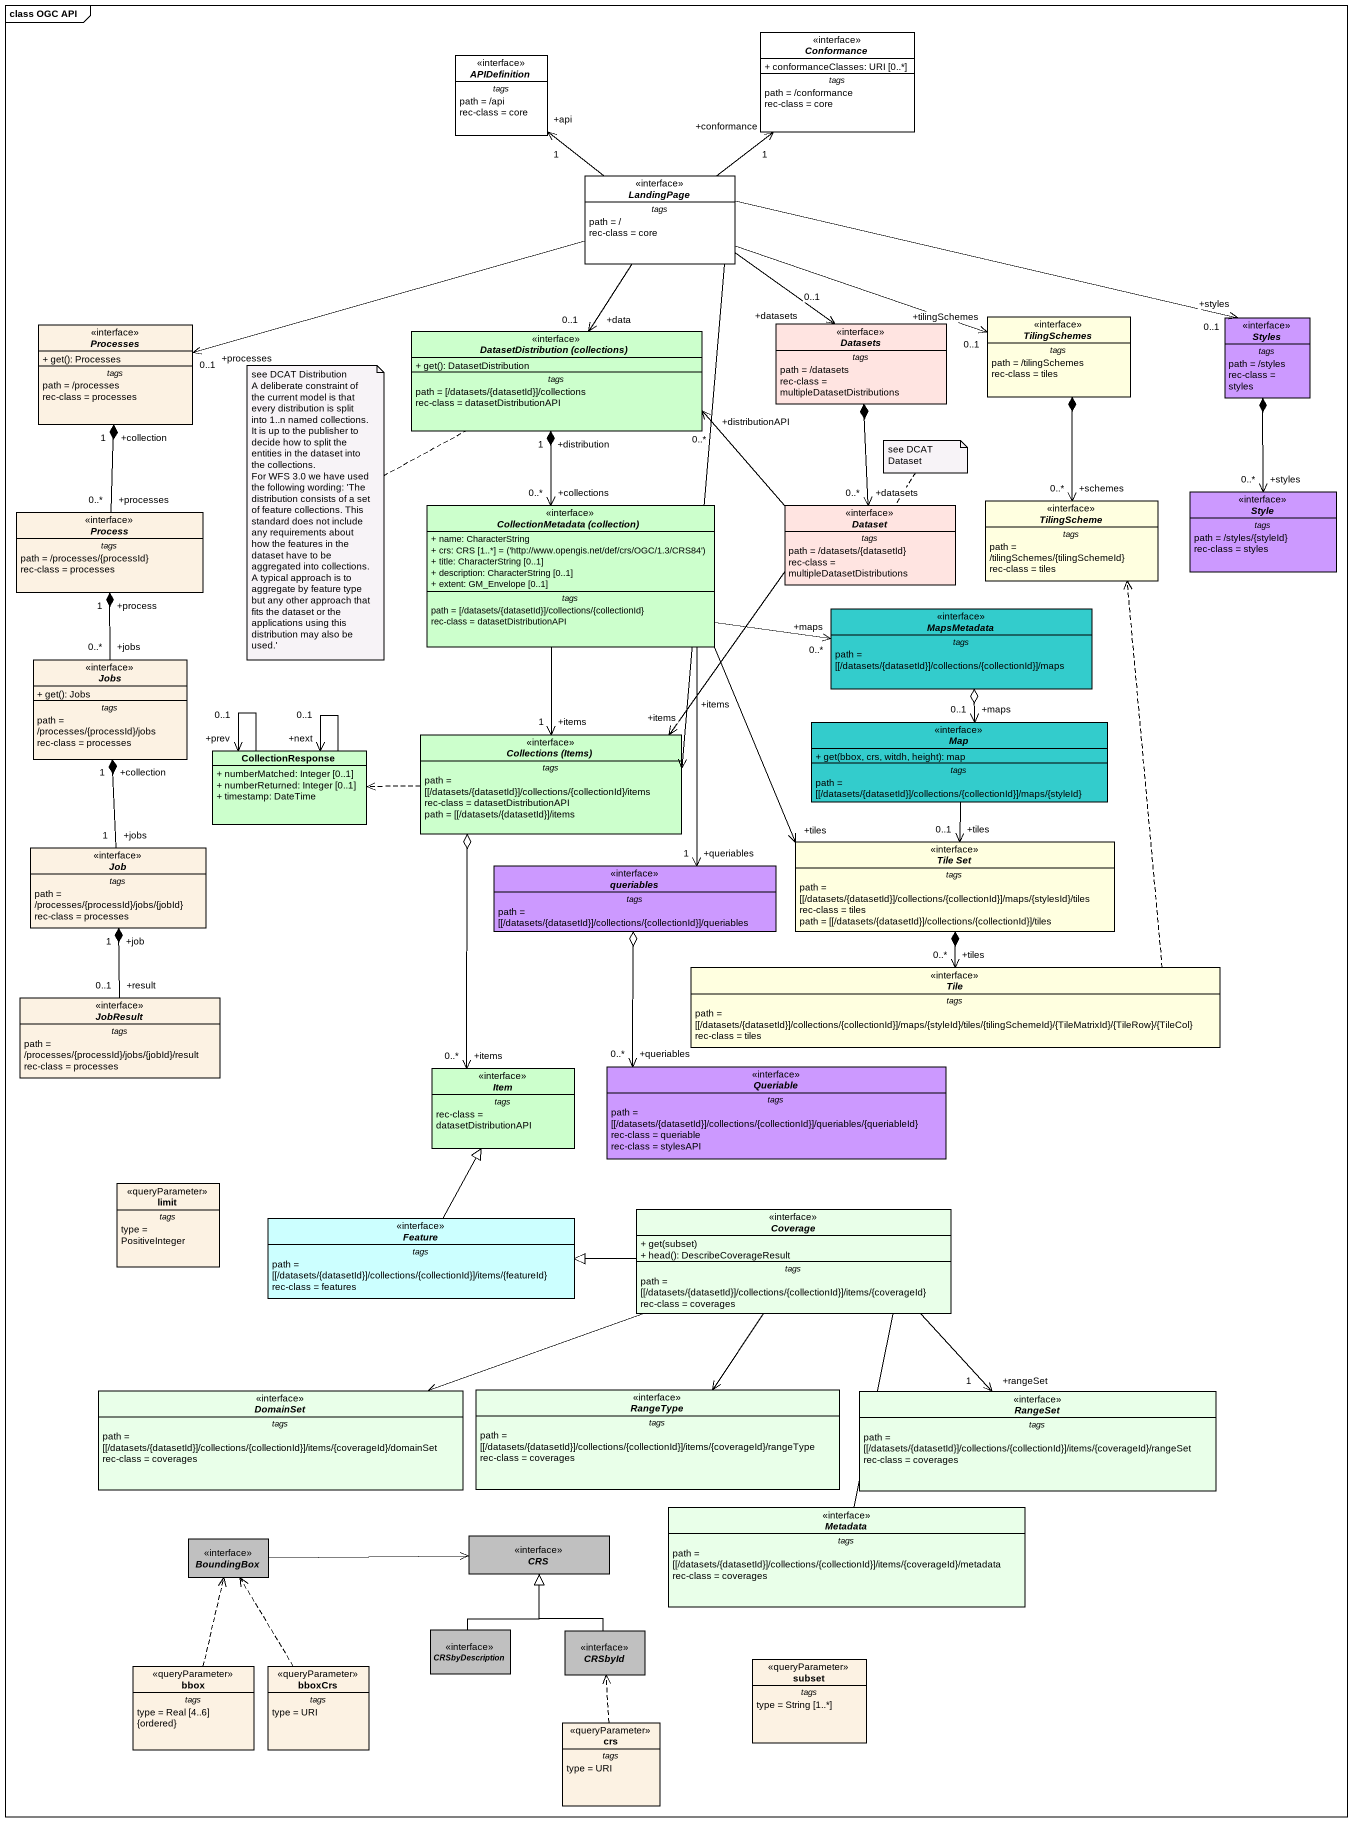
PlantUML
@startuml
mainframe class OGC API
hide circle
hide empty members
skinparam classAttributeIconSize 0
interface APIDefinition #FFFFFF {
  -- tags --
  path = /api
  rec-class = core
}
interface Conformance #FFFFFF {
  + conformanceClasses: URI [0..*]
  -- tags --
  path = /conformance
  rec-class = core
}
interface LandingPage #FFFFFF {
  -- tags --
  path = /
  rec-class = core
}
interface Processes {
  + get(): Processes
  -- tags --
  path = /processes
  rec-class = processes
}
interface "DatasetDistribution (collections)" as DatasetDistribution <<interface>> #CCFFCC {
  + get(): DatasetDistribution
  -- tags --
  path = [/datasets/{datasetId}]/collections
  rec-class = datasetDistributionAPI
}
interface Datasets #FFE4E1 {
  -- tags --
  path = /datasets
  rec-class = multipleDatasetDistributions
}
interface TilingSchemes #FFFFE0 {
  -- tags --
  path = /tilingSchemes
  rec-class = tiles
}
interface Styles #CC99FF {
  -- tags --
  path = /styles
  rec-class = styles
}
interface TilingScheme #FFFFE0 {
  -- tags --
  path = /tilingSchemes/{tilingSchemeId}
  rec-class = tiles
}
interface Style #CC99FF {
  -- tags --
  path = /styles/{styleId}
  rec-class = styles
}
interface "Process" as Process_ {
  -- tags --
  path = /processes/{processId}
  rec-class = processes
}
interface "CollectionMetadata (collection)" as CollectionMetadata <<interface>> #CCFFCC {
  + name: CharacterString
  {field} + crs: CRS [1..*] = ('http://www.opengis.net/def/crs/OGC/1.3/CRS84')
  + title: CharacterString [0..1]
  + description: CharacterString [0..1]
  + extent: GM_Envelope [0..1]
  -- tags --
  path = [/datasets/{datasetId}]/collections/{collectionId}
  rec-class = datasetDistributionAPI
}
interface Dataset #FFE4E1 {
  -- tags --
  path = /datasets/{datasetId}
  rec-class = multipleDatasetDistributions
}
interface MapsMetadata <<interface>> #33CCCC {
  -- tags --
  path = ~[~[/datasets/{datasetId}]/collections/{collectionId}]/maps
}
interface Jobs {
  + get(): Jobs
  -- tags --
  path = /processes/{processId}/jobs
  rec-class = processes
}
interface "Collections (Items)" as Collections_Items <<interface>> #CCFFCC {
  -- tags --
  path = ~[~[/datasets/{datasetId}]/collections/{collectionId}/items
  rec-class = datasetDistributionAPI
  path = ~[~[/datasets/{datasetId}]/items
}
interface "Map" as Map_ <<interface>> #33CCCC {
  + get(bbox, crs, witdh, height): map
  -- tags --
  path = ~[~[/datasets/{datasetId}]/collections/{collectionId}]/maps/{styleId}
}
class CollectionResponse #CCFFCC {
  + numberMatched: Integer [0..1]
  + numberReturned: Integer [0..1]
  + timestamp: DateTime
}
interface Job {
  -- tags --
  path = /processes/{processId}/jobs/{jobId}
  rec-class = processes
}
interface "Tile Set" as Tile_Set #FFFFE0 {
  -- tags --
  path = ~[~[/datasets/{datasetId}]/collections/{collectionId}]/maps/{stylesId}/tiles
  rec-class = tiles
  path = ~[~[/datasets/{datasetId}]/collections/{collectionId}]/tiles
}
interface queriables #CC99FF {
  -- tags --
  path = ~[~[/datasets/{datasetId}]/collections/{collectionId}]/queriables
}
interface Tile #FFFFE0 {
  -- tags --
  path = ~[~[/datasets/{datasetId}]/collections/{collectionId}]/maps/{styleId}/tiles/{tilingSchemeId}/{TileMatrixId}/{TileRow}/{TileCol}
  rec-class = tiles
}
interface JobResult {
  -- tags --
  path = /processes/{processId}/jobs/{jobId}/result
  rec-class = processes
}
interface Item #CCFFCC {
  -- tags --
  rec-class = datasetDistributionAPI
}
interface Queriable <<interface>> #CC99FF {
  -- tags --
  path = ~[~[/datasets/{datasetId}]/collections/{collectionId}]/queriables/{queriableId}
  rec-class = queriable
  rec-class = stylesAPI
}
class limit <<queryParameter>> {
  -- tags --
  type = PositiveInteger
}
interface Feature #CCFFFF {
  -- tags --
  path = ~[~[/datasets/{datasetId}]/collections/{collectionId}]/items/{featureId}
  rec-class = features
}
interface Coverage <<interface>> #E9FFE9 {
  + get(subset)
  + head(): DescribeCoverageResult
  -- tags --
  path = ~[~[/datasets/{datasetId}]/collections/{collectionId}]/items/{coverageId}
  rec-class = coverages
}
interface DomainSet <<interface>> #E9FFE9 {
  -- tags --
  path = ~[~[/datasets/{datasetId}]/collections/{collectionId}]/items/{coverageId}/domainSet
  rec-class = coverages
}
interface RangeType <<interface>> #E9FFE9 {
  -- tags --
  path = ~[~[/datasets/{datasetId}]/collections/{collectionId}]/items/{coverageId}/rangeType
  rec-class = coverages
}
interface RangeSet <<interface>> #E9FFE9 {
  -- tags --
  path = ~[~[/datasets/{datasetId}]/collections/{collectionId}]/items/{coverageId}/rangeSet
  rec-class = coverages
}
interface BoundingBox #C0C0C0
interface CRS #C0C0C0
interface Metadata <<interface>> #E9FFE9 {
  -- tags --
  path = ~[~[/datasets/{datasetId}]/collections/{collectionId}]/items/{coverageId}/metadata
  rec-class = coverages
}
class bbox <<queryParameter>> {
  -- tags --
  type = Real [4..6] {ordered}
}
class bboxCrs <<queryParameter>> {
  -- tags --
  type = URI
}
interface CRSbyDescription #C0C0C0
interface CRSbyId #C0C0C0
class subset <<queryParameter>> {
  -- tags --
  type = String [1..*]
}
class crs <<queryParameter>> {
  -- tags --
  type = URI
}
LandingPage -up-> "+api\n1" APIDefinition
LandingPage -up-> "+conformance\n1" Conformance
LandingPage -left-> "+processes\n0..1" Processes
LandingPage --> "+data\n0..1" DatasetDistribution
LandingPage --> "+datasets\n0..1" Datasets
LandingPage -right-> "+tilingSchemes\n0..1" TilingSchemes
LandingPage -right-> "+styles\n0..1" Styles
LandingPage --> "+items" Collections_Items
DatasetDistribution "+distribution\n1" *--> "+collections\n0..*" CollectionMetadata
TilingScheme "+schemes\n0..*" <-up-* TilingSchemes
Style "+styles\n0..*" <-up-* Styles
Process_ "+processes\n0..*" -up-* "+collection\n1" Processes
CollectionMetadata --> "+items\n1" Collections_Items
CollectionMetadata --> "+tiles" Tile_Set
CollectionMetadata --> "+queriables\n1" queriables
Dataset -left-> "+distributionAPI\n0..*" DatasetDistribution
Dataset "+datasets\n0..*" <-up-* Datasets
Dataset --> "+items" Collections_Items
MapsMetadata "+maps\n0..*" <-left- CollectionMetadata
Jobs "+jobs\n0..*" -up-* "+process\n1" Process_
Collections_Items .left.> CollectionResponse
Map_ "+maps\n0..1" <-up-o MapsMetadata
Map_ --> "+tiles\n0..1" Tile_Set
CollectionResponse --> "+prev\n0..1" CollectionResponse
CollectionResponse --> "+next\n0..1" CollectionResponse
Job "+jobs\n1" -up-* "+collection\n1" Jobs
Tile .up.> TilingScheme
Tile "+tiles\n0..*" <-up-* Tile_Set
JobResult "+result\n0..1" -up-* "+job\n1" Job
Item "+items\n0..*" <-up-o Collections_Items
Queriable "+queriables\n0..*" <-up-o queriables
Feature -up-|> Item
Coverage -left-|> Feature
Coverage -left-> DomainSet
Coverage --> RangeType
Coverage --> "+rangeSet\n1" RangeSet
Coverage -- Metadata
BoundingBox -right-> CRS
bbox .up.> BoundingBox
bboxCrs .up.> BoundingBox
CRSbyDescription -up-|> CRS
CRSbyId -up-|> CRS
crs .up.> CRSbyId
note left of DatasetDistribution
  see DCAT Distribution
  A deliberate constraint of the current model is that every distribution is split into 1..n named collections. It is up to the publisher to decide how to split the entities in the dataset into the collections.
  For WFS 3.0 we have used the following wording: 'The distribution consists of a set of feature collections. This standard does not include any requirements about how the features in the dataset have to be aggregated into collections. A typical approach is to aggregate by feature type but any other approach that fits the dataset or the applications using this distribution may also be used.'
end note
note top of Dataset : see DCAT Dataset
@enduml
